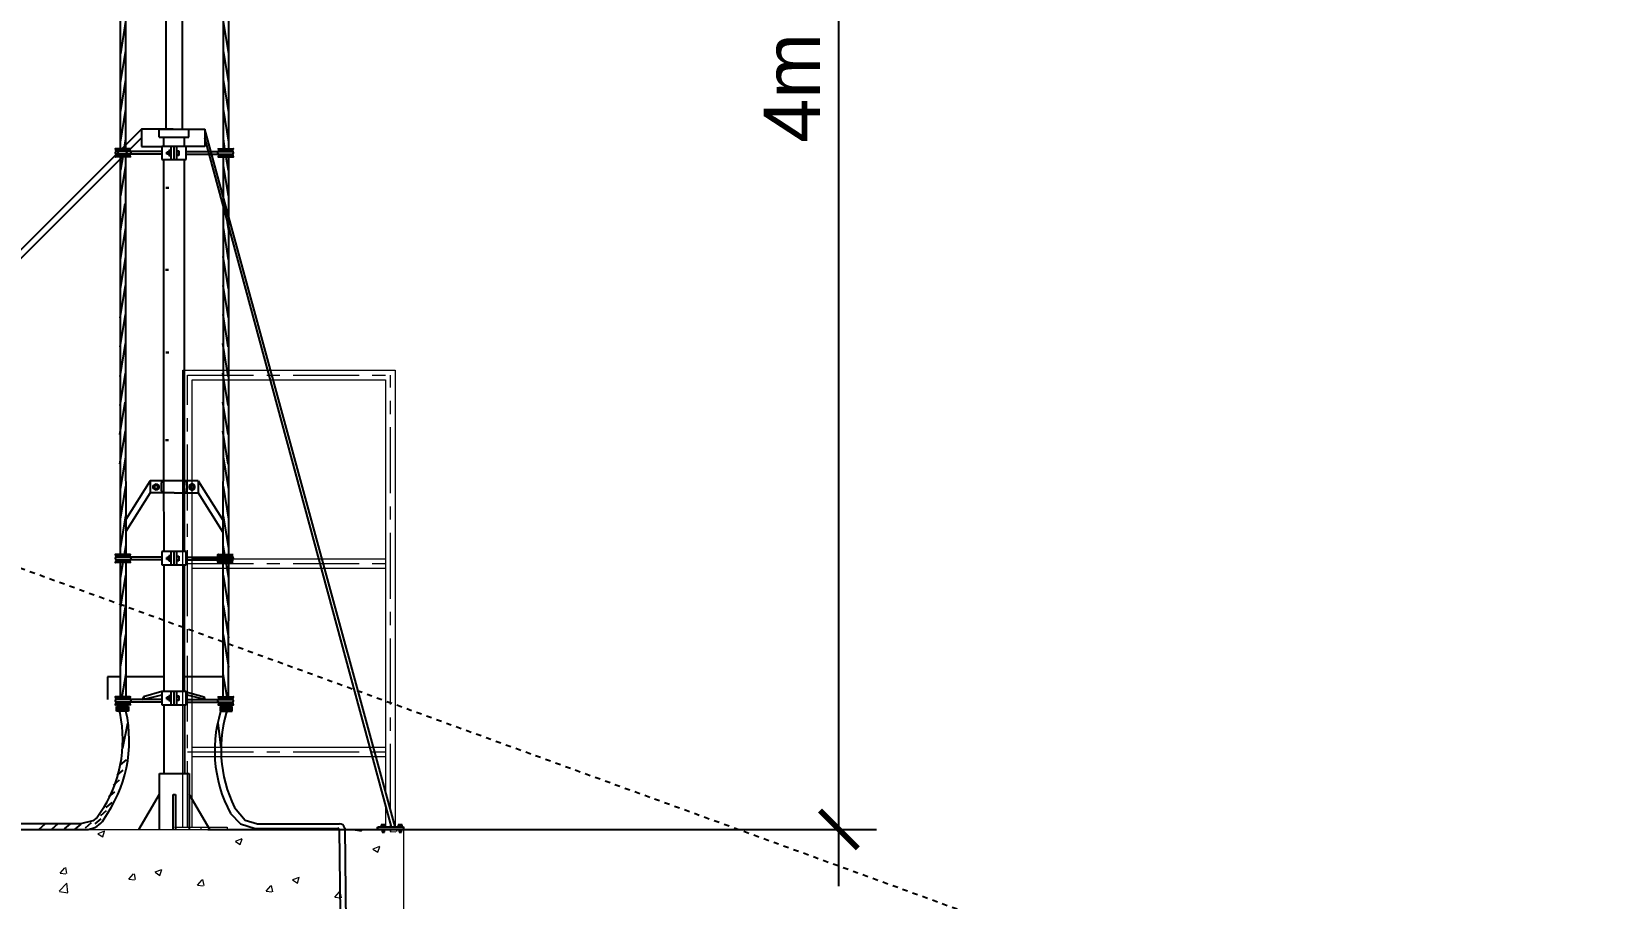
# Model space of a CAD drawing. Header units: millimetres. Extents: x -9869 to 940, y 100 to 694.
# Drawn here: x 463.49 to 493.35, y 234.3 to 250.73 of the extents above; entities that cross this region are included whole.
import ezdxf

# ---------------------------------------------------------------- set-up
doc = ezdxf.new("R2010")
doc.units = ezdxf.units.MM
for name, pattern in [('CENTER', [2, 1.25, -0.25, 0.25, -0.25]), ('DASHDOT2', [0.5, 0.25, -0.125, 0, -0.125]), ('DASHED', [0.75, 0.5, -0.25])]:
    doc.linetypes.add(name, pattern=pattern)
doc.layers.add('_incêndio 240', color=240, linetype='Continuous')
doc.layers.add('BSBAS--LC--', color=1, linetype='DASHDOT2')
for name, color, linetype, lineweight in [('Alvenaria', 8, 'Continuous', 9), ('Aço 1020', 6, 'Continuous', 9), ('Centro', 1, 'CENTER', 5), ('PAREDE', 7, 'Continuous', 9)]:
    doc.layers.add(name, color=color, linetype=linetype, lineweight=lineweight)
doc.styles.get("Standard").update_dxf_attribs({"font": 'Arial.ttf'})

# ---------------------------------------------------------------- blocks, each defined once
blk = doc.blocks.new('*X167')
at = {"color": 0, "linetype": 'ByBlock'}
for p, q in [((387.028, 152.597), (387.028, 152.67)), ((387.041, 152.597), (387.041, 152.67)), ((387.053, 152.597), (387.053, 152.67)), ((387.066, 152.597), (387.066, 152.67)), ((387.078, 152.597), (387.078, 152.67))]:
    blk.add_line(p, q, dxfattribs=at)
blk = doc.blocks.new('*X170')
at = {"color": 0, "linetype": 'ByBlock'}
for p, q in [((387.028, 152.597), (387.028, 152.67)), ((387.041, 152.597), (387.041, 152.67)), ((387.053, 152.597), (387.053, 152.67)), ((387.066, 152.597), (387.066, 152.67)), ((387.078, 152.597), (387.078, 152.67))]:
    blk.add_line(p, q, dxfattribs=at)
blk = doc.blocks.new('_ArchTick')
at = {"color": 0, "linetype": 'ByBlock', "const_width": 0.15}
blk.add_lwpolyline([(-0.5, -0.5), (0.5, 0.5)], dxfattribs=at)

msp = doc.modelspace()

# ---------------------------------------------------------------- linework, layer by layer
at = {"color": 0, "linetype": 'ByBlock'}
for p, q in [((466.056, 244.627), (466.056, 244.664)), ((466.062, 244.627), (466.062, 244.664)), ((466.069, 244.627), (466.069, 244.664)), ((466.075, 244.627), (466.075, 244.664)), ((466.081, 244.627), (466.081, 244.664)), ((466.052, 242.968), (466.052, 243.005)), ((466.058, 242.968), (466.058, 243.005)), ((466.065, 242.968), (466.065, 243.005)), ((466.071, 242.968), (466.071, 243.005)), ((466.077, 242.968), (466.077, 243.005)), ((466.056, 238.079), (466.056, 238.115)), ((466.062, 238.079), (466.062, 238.115)), ((466.069, 238.079), (466.069, 238.115)), ((466.075, 238.079), (466.075, 238.115)), ((466.081, 238.079), (466.081, 238.115))]:
    msp.add_line(p, q, dxfattribs=at)
at = {"layer": '_incêndio 240', "color": 253}
for p, q in [((478.789, 234.539), (478.789, 264.783)), ((466.834, 235.61), (479.503, 235.61))]:
    msp.add_line(p, q, dxfattribs=at)
at = {"layer": '_incêndio 240'}
for p, q in [((465.171, 255.256), (465.171, 248.506)), ((465.275, 255.256), (465.275, 248.506)), ((466.034, 255.201), (466.034, 248.878)), ((466.346, 255.201), (466.346, 248.878)), ((467.12, 255.256), (467.12, 248.506)), ((467.224, 255.256), (467.224, 248.506)), ((465.275, 250.917), (465.175, 250.304)), ((467.124, 250.917), (467.224, 250.304)), ((465.273, 250.367), (465.173, 249.755)), ((467.122, 250.367), (467.222, 249.755)), ((465.275, 249.818), (465.173, 249.194)), ((467.12, 249.818), (467.222, 249.194)), ((465.275, 249.257), (465.173, 248.633)), ((467.12, 249.257), (467.222, 248.633)), ((465.573, 248.878), (452.356, 235.661)), ((465.909, 248.878), (465.573, 248.878)), ((465.573, 248.878), (465.573, 248.552)), ((465.909, 248.878), (466.473, 248.878)), ((465.909, 248.728), (465.909, 248.878)), ((466.175, 248.878), (465.909, 248.878)), ((466.442, 248.878), (466.778, 248.878)), ((466.473, 248.728), (466.473, 248.878)), ((466.778, 248.878), (466.778, 248.552)), ((470.379, 235.661), (466.778, 248.878)), ((465.573, 248.715), (452.519, 235.661)), ((465.364, 248.506), (465.082, 248.506)), ((465.364, 248.501), (465.082, 248.501)), ((465.082, 248.471), (465.364, 248.471)), ((465.097, 248.456), (465.082, 248.471)), ((465.349, 248.456), (465.098, 248.456)), ((465.275, 248.696), (465.244, 248.506)), ((465.349, 248.456), (465.364, 248.471)), ((465.97, 248.456), (465.349, 248.456)), ((465.573, 248.552), (465.962, 248.552)), ((465.909, 248.728), (466.473, 248.728)), ((465.962, 248.552), (465.962, 248.3)), ((466.045, 248.552), (465.962, 248.552)), ((465.995, 248.728), (465.995, 248.552)), ((466.188, 248.552), (466.035, 248.552)), ((466.056, 248.444), (466.084, 248.444)), ((466.092, 248.444), (466.056, 248.444)), ((466.056, 248.407), (466.056, 248.444)), ((466.056, 248.444), (466.056, 248.407)), ((466.062, 248.444), (466.062, 248.407)), ((466.069, 248.444), (466.069, 248.407)), ((466.075, 248.444), (466.075, 248.407)), ((466.081, 248.444), (466.081, 248.407)), ((466.084, 248.444), (466.092, 248.444)), ((466.086, 248.444), (466.086, 248.407)), ((466.092, 248.471), (466.092, 248.381)), ((466.136, 248.471), (466.092, 248.471)), ((466.137, 248.454), (466.092, 248.454)), ((466.138, 248.3), (466.138, 248.552)), ((466.188, 248.552), (466.188, 248.3)), ((466.358, 248.552), (466.188, 248.552)), ((466.238, 248.47), (466.286, 248.47)), ((466.238, 248.452), (466.286, 248.452)), ((466.239, 248.552), (466.239, 248.3)), ((466.286, 248.47), (466.286, 248.38)), ((466.425, 248.552), (466.358, 248.552)), ((466.386, 248.728), (466.386, 248.552)), ((466.778, 248.552), (466.389, 248.552)), ((466.425, 248.3), (466.425, 248.552)), ((466.425, 248.456), (467.046, 248.456)), ((470.31, 235.661), (466.778, 248.715)), ((467.031, 248.506), (467.314, 248.506)), ((467.031, 248.501), (467.314, 248.501)), ((467.314, 248.471), (467.031, 248.471)), ((467.046, 248.456), (467.031, 248.471)), ((467.046, 248.456), (467.297, 248.456)), ((467.12, 248.696), (467.151, 248.506)), ((467.299, 248.456), (467.314, 248.471)), ((465.097, 248.405), (465.082, 248.39)), ((465.082, 248.39), (465.364, 248.39)), ((465.364, 248.36), (465.082, 248.36)), ((465.364, 248.355), (465.082, 248.355)), ((465.349, 248.405), (465.098, 248.405)), ((465.171, 248.355), (465.173, 243.129)), ((465.219, 248.355), (465.177, 248.098)), ((465.275, 248.191), (465.18, 247.612)), ((465.275, 248.355), (465.275, 243.129)), ((465.97, 248.405), (465.349, 248.405)), ((465.349, 248.405), (465.364, 248.39)), ((465.962, 248.3), (466.045, 248.3)), ((465.995, 248.3), (465.995, 242.216)), ((466.035, 248.3), (466.188, 248.3)), ((466.092, 248.407), (466.056, 248.407)), ((466.137, 248.399), (466.092, 248.399)), ((466.092, 248.381), (466.137, 248.381)), ((466.188, 248.3), (466.358, 248.3)), ((466.286, 248.398), (466.238, 248.398)), ((466.286, 248.38), (466.238, 248.38)), ((466.358, 248.3), (466.425, 248.3)), ((466.386, 248.3), (466.386, 242.216)), ((466.425, 248.405), (467.046, 248.405)), ((467.046, 248.405), (467.031, 248.39)), ((467.314, 248.39), (467.031, 248.39)), ((467.031, 248.36), (467.314, 248.36)), ((467.031, 248.355), (467.314, 248.355)), ((467.046, 248.405), (467.297, 248.405)), ((467.12, 248.355), (467.12, 243.129)), ((467.12, 248.191), (467.215, 247.612)), ((467.176, 248.355), (467.218, 248.098)), ((467.224, 248.355), (467.222, 243.129)), ((467.299, 248.405), (467.314, 248.39)), ((465.257, 247.461), (465.173, 246.95)), ((467.139, 247.461), (467.222, 246.95)), ((465.271, 247.013), (465.171, 246.401)), ((467.12, 247.013), (467.22, 246.401)), ((465.27, 246.464), (465.169, 245.852)), ((467.118, 246.464), (467.218, 245.852)), ((465.268, 245.915), (465.167, 245.303)), ((467.116, 245.915), (467.216, 245.303)), ((465.266, 245.366), (465.165, 244.754)), ((467.114, 245.366), (467.214, 244.754)), ((465.268, 244.817), (465.165, 244.193)), ((467.112, 244.817), (467.214, 244.193)), ((465.264, 244.256), (465.163, 243.644)), ((467.112, 244.256), (467.212, 243.644)), ((465.262, 243.707), (465.161, 243.095)), ((467.11, 243.707), (467.211, 243.095)), ((465.264, 243.158), (465.161, 242.534)), ((465.173, 243.129), (465.174, 241.132)), ((465.275, 243.129), (465.276, 241.284)), ((467.108, 243.158), (467.211, 242.534)), ((467.12, 243.129), (467.119, 241.284)), ((467.222, 243.129), (467.222, 241.132)), ((465.275, 242.673), (465.173, 242.049)), ((467.12, 242.673), (467.222, 242.049)), ((465.737, 242.213), (465.276, 241.481)), ((465.737, 242.216), (465.738, 241.987)), ((466.65, 242.216), (465.737, 242.216)), ((465.995, 242.39), (465.996, 240.874)), ((466.386, 242.39), (466.387, 240.874)), ((466.65, 242.216), (466.649, 241.987)), ((466.65, 242.213), (467.12, 241.466)), ((465.275, 242.112), (465.173, 241.488)), ((465.738, 241.987), (465.276, 241.254)), ((466.193, 241.987), (465.738, 241.987)), ((465.798, 242.128), (465.852, 242.16)), ((465.799, 242.067), (465.798, 242.128)), ((465.852, 242.036), (465.799, 242.067)), ((465.852, 242.16), (465.906, 242.129)), ((465.906, 242.067), (465.852, 242.036)), ((465.906, 242.129), (465.906, 242.067)), ((466.194, 241.987), (466.649, 241.987)), ((466.535, 242.16), (466.481, 242.129)), ((466.481, 242.129), (466.481, 242.067)), ((466.481, 242.067), (466.535, 242.036)), ((466.589, 242.128), (466.535, 242.16)), ((466.535, 242.036), (466.588, 242.067)), ((466.588, 242.067), (466.589, 242.128)), ((466.649, 241.987), (467.119, 241.24)), ((467.12, 242.112), (467.222, 241.488)), ((465.275, 241.551), (465.174, 240.931)), ((465.276, 241.284), (465.276, 240.822)), ((467.119, 241.284), (467.119, 240.822)), ((467.12, 241.551), (467.222, 240.931)), ((465.174, 241.132), (465.174, 240.822)), ((465.276, 240.994), (465.248, 240.822)), ((466.387, 241.078), (466.387, 240.923)), ((467.119, 240.994), (467.148, 240.822)), ((467.222, 241.132), (467.222, 240.822)), ((465.364, 240.822), (465.082, 240.822)), ((465.364, 240.817), (465.082, 240.817)), ((465.082, 240.786), (465.364, 240.786)), ((465.097, 240.771), (465.082, 240.786)), ((465.097, 240.721), (465.082, 240.706)), ((465.082, 240.706), (465.364, 240.706)), ((465.349, 240.771), (465.098, 240.771)), ((465.349, 240.721), (465.098, 240.721)), ((465.349, 240.771), (465.364, 240.786)), ((465.97, 240.771), (465.349, 240.771)), ((465.97, 240.721), (465.349, 240.721)), ((465.349, 240.721), (465.364, 240.706)), ((465.962, 240.874), (465.962, 240.621)), ((466.045, 240.874), (465.962, 240.874)), ((466.188, 240.874), (466.035, 240.874)), ((466.056, 240.765), (466.084, 240.765)), ((466.092, 240.765), (466.056, 240.765)), ((466.056, 240.728), (466.056, 240.765)), ((466.056, 240.765), (466.056, 240.728)), ((466.092, 240.728), (466.056, 240.728)), ((466.062, 240.765), (466.062, 240.728)), ((466.069, 240.765), (466.069, 240.728)), ((466.075, 240.765), (466.075, 240.728)), ((466.081, 240.765), (466.081, 240.728)), ((466.084, 240.765), (466.092, 240.765)), ((466.086, 240.765), (466.086, 240.728)), ((466.092, 240.793), (466.092, 240.702)), ((466.136, 240.792), (466.092, 240.792)), ((466.137, 240.775), (466.092, 240.775)), ((466.137, 240.72), (466.092, 240.72)), ((466.092, 240.702), (466.137, 240.702)), ((466.138, 240.621), (466.138, 240.874)), ((466.188, 240.874), (466.188, 240.621)), ((466.358, 240.874), (466.188, 240.874)), ((466.238, 240.791), (466.286, 240.791)), ((466.286, 240.773), (466.238, 240.773)), ((466.238, 240.719), (466.286, 240.719)), ((466.286, 240.701), (466.238, 240.701)), ((466.239, 240.874), (466.239, 240.621)), ((466.286, 240.791), (466.286, 240.701)), ((466.425, 240.874), (466.358, 240.874)), ((466.425, 240.621), (466.425, 240.874)), ((466.425, 240.771), (467.046, 240.771)), ((466.425, 240.721), (467.046, 240.721)), ((467.031, 240.822), (467.314, 240.822)), ((467.031, 240.817), (467.314, 240.817)), ((467.314, 240.786), (467.031, 240.786)), ((467.046, 240.771), (467.031, 240.786)), ((467.046, 240.721), (467.031, 240.706)), ((467.314, 240.706), (467.031, 240.706)), ((467.046, 240.771), (467.297, 240.771)), ((467.046, 240.721), (467.297, 240.721)), ((467.299, 240.771), (467.314, 240.786)), ((467.299, 240.721), (467.314, 240.706)), ((465.364, 240.675), (465.082, 240.675)), ((465.364, 240.67), (465.082, 240.67)), ((465.223, 240.67), (465.173, 240.366)), ((465.275, 240.429), (465.173, 239.805)), ((465.174, 240.67), (465.174, 238.453)), ((465.276, 240.67), (465.277, 238.453)), ((465.962, 240.621), (466.045, 240.621)), ((465.996, 240.621), (465.996, 238.224)), ((466.035, 240.621), (466.188, 240.621)), ((466.188, 240.621), (466.358, 240.621)), ((466.358, 240.621), (466.425, 240.621)), ((466.386, 240.621), (466.387, 238.224)), ((467.031, 240.675), (467.314, 240.675)), ((467.031, 240.67), (467.314, 240.67)), ((467.119, 240.67), (467.119, 238.453)), ((467.12, 240.429), (467.222, 239.805)), ((467.172, 240.67), (467.222, 240.366)), ((467.222, 240.67), (467.221, 238.453)), ((465.275, 239.868), (465.173, 239.244)), ((467.12, 239.868), (467.222, 239.244)), ((465.275, 239.307), (465.173, 238.683)), ((467.12, 239.307), (467.222, 238.683)), ((465.174, 238.5), (464.93, 238.5)), ((464.93, 238.5), (464.93, 238.071)), ((465.174, 238.453), (465.174, 238.123)), ((465.277, 238.559), (465.205, 238.123)), ((465.996, 238.5), (465.277, 238.5)), ((465.277, 238.453), (465.277, 238.123)), ((467.119, 238.5), (466.387, 238.5)), ((467.119, 238.559), (467.19, 238.123)), ((467.119, 238.453), (467.119, 238.123)), ((467.221, 238.453), (467.221, 238.123)), ((465.364, 238.123), (465.082, 238.123)), ((465.364, 238.118), (465.082, 238.118)), ((465.082, 238.088), (465.364, 238.088)), ((465.097, 238.073), (465.082, 238.088)), ((465.097, 238.022), (465.082, 238.007)), ((465.082, 238.007), (465.364, 238.007)), ((465.349, 238.073), (465.098, 238.073)), ((465.349, 238.022), (465.098, 238.022)), ((465.962, 238.073), (465.331, 238.073)), ((465.962, 238.022), (465.331, 238.022)), ((465.349, 238.073), (465.364, 238.088)), ((465.349, 238.022), (465.364, 238.007)), ((465.962, 238.224), (465.612, 238.125)), ((465.612, 238.125), (465.625, 238.076)), ((465.625, 238.076), (465.962, 238.164)), ((466.045, 238.224), (465.962, 238.224)), ((465.962, 238.224), (465.962, 237.972)), ((466.188, 238.224), (466.035, 238.224)), ((466.092, 238.115), (466.056, 238.115)), ((466.056, 238.115), (466.084, 238.115)), ((466.056, 238.115), (466.056, 238.079)), ((466.056, 238.079), (466.056, 238.115)), ((466.056, 238.079), (466.092, 238.079)), ((466.062, 238.115), (466.062, 238.079)), ((466.069, 238.115), (466.069, 238.079)), ((466.075, 238.115), (466.075, 238.079)), ((466.081, 238.115), (466.081, 238.079)), ((466.084, 238.115), (466.092, 238.115)), ((466.086, 238.115), (466.086, 238.079)), ((466.136, 238.143), (466.092, 238.143)), ((466.092, 238.143), (466.092, 238.053)), ((466.137, 238.125), (466.092, 238.125)), ((466.137, 238.07), (466.092, 238.07)), ((466.092, 238.053), (466.137, 238.053)), ((466.138, 237.972), (466.138, 238.224)), ((466.358, 238.224), (466.188, 238.224)), ((466.188, 238.224), (466.188, 237.972)), ((466.238, 238.141), (466.286, 238.141)), ((466.238, 238.124), (466.286, 238.124)), ((466.238, 238.069), (466.286, 238.069)), ((466.286, 238.052), (466.238, 238.052)), ((466.239, 238.224), (466.239, 237.972)), ((466.286, 238.141), (466.286, 238.052)), ((466.425, 238.224), (466.358, 238.224)), ((466.425, 237.972), (466.425, 238.224)), ((466.425, 238.216), (466.765, 238.125)), ((466.751, 238.076), (466.425, 238.161)), ((466.425, 238.073), (467.046, 238.073)), ((466.425, 238.022), (467.046, 238.022)), ((466.765, 238.125), (466.751, 238.076)), ((467.031, 238.123), (467.314, 238.123)), ((467.031, 238.118), (467.314, 238.118)), ((467.314, 238.088), (467.031, 238.088)), ((467.046, 238.073), (467.031, 238.088)), ((467.046, 238.022), (467.031, 238.007)), ((467.314, 238.007), (467.031, 238.007)), ((467.046, 238.073), (467.297, 238.073)), ((467.046, 238.022), (467.297, 238.022)), ((467.299, 238.073), (467.314, 238.088)), ((467.299, 238.022), (467.314, 238.007)), ((465.364, 237.977), (465.082, 237.977)), ((465.364, 237.972), (465.082, 237.972)), ((465.102, 237.853), (465.102, 237.941)), ((465.102, 237.941), (465.331, 237.941)), ((465.331, 237.853), (465.102, 237.853)), ((465.181, 237.972), (465.167, 237.888)), ((465.331, 237.941), (465.331, 237.853)), ((465.962, 237.972), (466.045, 237.972)), ((465.996, 237.972), (465.996, 236.673)), ((466.035, 237.972), (466.188, 237.972)), ((466.188, 237.972), (466.358, 237.972)), ((466.358, 237.972), (466.425, 237.972)), ((466.388, 237.972), (466.388, 236.673)), ((467.031, 237.977), (467.314, 237.977)), ((467.031, 237.972), (467.314, 237.972)), ((467.064, 237.941), (467.064, 237.853)), ((467.293, 237.941), (467.064, 237.941)), ((467.064, 237.853), (467.293, 237.853)), ((467.293, 237.853), (467.293, 237.941)), ((465.313, 237.618), (465.215, 237.148)), ((467.02, 237.631), (467.082, 237.155)), ((465.284, 236.929), (465.172, 236.833)), ((465.151, 236.542), (465.039, 236.446)), ((465.219, 236.735), (465.107, 236.639)), ((465.918, 236.673), (466.477, 236.673)), ((465.918, 236.561), (465.918, 236.673)), ((465.918, 235.608), (465.918, 236.561)), ((466.477, 236.673), (466.477, 236.561)), ((466.477, 236.561), (466.477, 235.61)), ((465.064, 236.323), (464.952, 236.227)), ((465.527, 235.608), (465.918, 236.281)), ((466.175, 235.608), (466.175, 236.27)), ((466.175, 236.27), (466.22, 236.27)), ((466.22, 236.27), (466.22, 235.608)), ((466.869, 235.61), (466.477, 236.281)), ((464.862, 236.025), (464.737, 235.838)), ((464.908, 235.963), (464.796, 235.867)), ((464.834, 235.762), (464.929, 235.914)), ((465.012, 236.121), (464.9, 236.025)), ((464.421, 235.717), (440.438, 235.717)), ((440.53, 235.61), (464.52, 235.61)), ((463.74, 235.707), (463.628, 235.611)), ((463.986, 235.71), (463.874, 235.614)), ((464.221, 235.716), (464.109, 235.62)), ((464.425, 235.711), (464.313, 235.615)), ((464.652, 235.777), (464.421, 235.717)), ((464.62, 235.733), (464.508, 235.637)), ((464.737, 235.838), (464.652, 235.777)), ((464.803, 235.815), (464.692, 235.719)), ((470.051, 235.61), (470.051, 235.661)), ((470.051, 235.661), (470.541, 235.661)), ((470.541, 235.61), (470.051, 235.61)), ((470.53, 235.61), (470.063, 235.61)), ((470.192, 235.696), (470.117, 235.696)), ((470.117, 235.696), (470.117, 235.661)), ((470.117, 235.661), (470.192, 235.661)), ((470.133, 235.696), (470.178, 235.696)), ((470.133, 235.661), (470.133, 235.696)), ((470.178, 235.661), (470.133, 235.661)), ((470.133, 235.603), (470.133, 235.61)), ((470.133, 235.61), (470.133, 235.559)), ((470.178, 235.61), (470.133, 235.603)), ((470.178, 235.603), (470.133, 235.595)), ((470.178, 235.603), (470.133, 235.595)), ((470.178, 235.696), (470.178, 235.661)), ((470.178, 235.559), (470.178, 235.61)), ((470.178, 235.61), (470.178, 235.603)), ((470.192, 235.661), (470.192, 235.696)), ((470.344, 235.661), (470.541, 235.661)), ((470.541, 235.61), (470.344, 235.61)), ((470.517, 235.696), (470.442, 235.696)), ((470.442, 235.696), (470.442, 235.661)), ((470.442, 235.661), (470.517, 235.661)), ((470.458, 235.696), (470.503, 235.696)), ((470.458, 235.661), (470.458, 235.696)), ((470.503, 235.661), (470.458, 235.661)), ((470.458, 235.603), (470.458, 235.61)), ((470.458, 235.61), (470.458, 235.559)), ((470.503, 235.61), (470.458, 235.603)), ((470.503, 235.603), (470.458, 235.595)), ((470.503, 235.603), (470.458, 235.595)), ((470.503, 235.696), (470.503, 235.661)), ((470.503, 235.559), (470.503, 235.61)), ((470.503, 235.61), (470.503, 235.603)), ((470.517, 235.661), (470.517, 235.696)), ((470.541, 235.661), (470.541, 235.618)), ((470.541, 235.661), (470.541, 235.61)), ((470.178, 235.596), (470.133, 235.588)), ((470.178, 235.596), (470.133, 235.588)), ((470.178, 235.589), (470.133, 235.581)), ((470.178, 235.589), (470.133, 235.581)), ((470.178, 235.582), (470.133, 235.574)), ((470.178, 235.582), (470.133, 235.574)), ((470.178, 235.575), (470.133, 235.567)), ((470.178, 235.575), (470.133, 235.567)), ((470.178, 235.567), (470.133, 235.56)), ((470.133, 235.559), (470.178, 235.559)), ((470.503, 235.596), (470.458, 235.588)), ((470.503, 235.596), (470.458, 235.588)), ((470.503, 235.589), (470.458, 235.581)), ((470.503, 235.589), (470.458, 235.581)), ((470.503, 235.582), (470.458, 235.574)), ((470.503, 235.582), (470.458, 235.574)), ((470.503, 235.575), (470.458, 235.567)), ((470.503, 235.575), (470.458, 235.567)), ((470.503, 235.567), (470.458, 235.56)), ((470.458, 235.559), (470.503, 235.559))]:
    msp.add_line(p, q, dxfattribs=at)
at = {"layer": '_incêndio 240', "color": 0, "linetype": 'ByBlock'}
for p, q in [((466.056, 240.728), (466.056, 240.765)), ((466.062, 240.728), (466.062, 240.765)), ((466.069, 240.728), (466.069, 240.765)), ((466.075, 240.728), (466.075, 240.765)), ((466.081, 240.728), (466.081, 240.765))]:
    msp.add_line(p, q, dxfattribs=at)
at = {"layer": '_incêndio 240'}
for points in [[(467.263, 235.914), (467.452, 235.716), (467.729, 235.631), (469.294, 235.637)], [(467.339, 236.025), (467.54, 235.784), (467.773, 235.715), (469.326, 235.717)], [(469.324, 235.614), (469.926, 184.458)], [(469.426, 235.637), (469.963, 184.447)]]:
    msp.add_lwpolyline(points, dxfattribs=at)
for centre in [(465.852, 242.098), (466.535, 242.098)]:
    msp.add_circle(centre, 0.0342, dxfattribs=at)
for centre, radius, start, end in [((465.1, 248.43), 0.0253, 94.0698, 265.9132), ((465.08, 248.504), 0.00282, 63.4264, 296.5565), ((465.08, 248.486), 0.0153, 277.1165, 82.8665), ((465.352, 248.43), 0.0254, 262.8665, 97.1165), ((465.366, 248.486), 0.0153, 97.1165, 262.8665), ((465.366, 248.504), 0.00282, 243.4264, 116.5565), ((467.043, 248.43), 0.0254, 82.8835, 277.1335), ((467.03, 248.504), 0.00282, 63.4435, 296.5736), ((467.029, 248.486), 0.0153, 277.1335, 82.8835), ((467.295, 248.43), 0.0253, 274.0868, 85.9302), ((467.316, 248.486), 0.0153, 97.1335, 262.8835), ((467.315, 248.504), 0.00282, 243.4435, 116.5736), ((465.08, 248.357), 0.00282, 63.4264, 296.5565), ((465.08, 248.375), 0.0153, 277.1165, 82.8665), ((465.366, 248.375), 0.0153, 97.1165, 262.8665), ((465.366, 248.357), 0.00282, 243.4264, 116.5565), ((467.03, 248.357), 0.00282, 63.4435, 296.5736), ((467.029, 248.375), 0.0153, 277.1335, 82.8835), ((467.316, 248.375), 0.0153, 97.1335, 262.8835), ((467.315, 248.357), 0.00282, 243.4435, 116.5736), ((466.47, 242.102), 0.524, 167.3879, 192.6121), ((465.917, 242.102), 0.524, 347.3879, 12.6121), ((465.1, 240.746), 0.0253, 94.0698, 265.9132), ((465.08, 240.819), 0.00282, 63.4264, 296.5565), ((465.08, 240.802), 0.0153, 277.1165, 82.8665), ((465.08, 240.691), 0.0153, 277.1165, 82.8665), ((465.352, 240.746), 0.0254, 262.8665, 97.1165), ((465.366, 240.802), 0.0153, 97.1165, 262.8665), ((465.366, 240.69), 0.0153, 97.1165, 262.8665), ((465.366, 240.819), 0.00282, 243.4264, 116.5565), ((467.03, 240.801), 0.0153, 97.1335, 262.8835), ((467.03, 240.69), 0.0153, 97.1335, 262.8835), ((467.043, 240.746), 0.0254, 82.8835, 277.1335), ((467.03, 240.819), 0.00282, 63.4435, 296.5736), ((467.03, 240.818), 0.00282, 243.4435, 116.5736), ((467.029, 240.802), 0.0153, 277.1335, 82.8835), ((467.029, 240.69), 0.0153, 277.1335, 82.8835), ((467.295, 240.746), 0.0253, 274.0868, 85.9302), ((465.08, 240.673), 0.00282, 63.4264, 296.5565), ((465.366, 240.673), 0.00282, 243.4264, 116.5565), ((467.03, 240.673), 0.00282, 63.4435, 296.5736), ((467.03, 240.672), 0.00282, 243.4435, 116.5736), ((465.1, 238.048), 0.0253, 94.0698, 265.9132), ((465.08, 238.121), 0.00282, 63.4264, 296.5565), ((465.08, 238.103), 0.0153, 277.1165, 82.8665), ((465.08, 237.992), 0.0153, 277.1165, 82.8665), ((465.352, 238.048), 0.0254, 262.8665, 97.1165), ((465.366, 238.103), 0.0153, 97.1165, 262.8665), ((465.366, 237.992), 0.0153, 97.1165, 262.8665), ((465.366, 238.121), 0.00282, 243.4264, 116.5565), ((465.571, 238.113), 0.0424, 284.6984, 15.3942), ((466.805, 238.114), 0.0424, 164.6228, 255.3186), ((467.043, 238.048), 0.0254, 82.8835, 277.1335), ((467.03, 238.121), 0.00282, 63.4435, 296.5736), ((467.029, 238.103), 0.0153, 277.1335, 82.8835), ((467.029, 237.992), 0.0153, 277.1335, 82.8835), ((467.295, 238.048), 0.0253, 274.0868, 85.9302), ((467.316, 238.103), 0.0153, 97.1335, 262.8835), ((467.316, 237.992), 0.0153, 97.1335, 262.8835), ((467.315, 238.121), 0.00282, 243.4435, 116.5736), ((462.728, 237.313), 2.493, 328.8867, 14.4463), ((462.824, 237.296), 2.519, 326.7085, 15.7922), ((465.08, 237.974), 0.00282, 63.4264, 296.5565), ((465.366, 237.974), 0.00282, 243.4264, 116.5565), ((469.456, 237.101), 2.494, 159.5641, 208.4439), ((467.03, 237.974), 0.00282, 63.4435, 296.5736), ((469.575, 237.127), 2.493, 161.1206, 206.2439), ((467.315, 237.974), 0.00282, 243.4435, 116.5736), ((462.728, 237.313), 2.493, 325.7234, 325.8558), ((464.52, 236.011), 0.401, 270, 321.5801), ((469.247, 235.544), 0.104, 42.2772, 63.3782), ((469.325, 235.613), 0.104, 13.7492, 90.6006)]:
    msp.add_arc(centre, radius, start, end, dxfattribs=at)
for points in [[(465.331, 237.941), (465.102, 237.941), (465.331, 237.853), (465.102, 237.853)], [(467.064, 237.941), (467.293, 237.941), (467.064, 237.853), (467.293, 237.853)]]:
    msp.add_solid(points, dxfattribs=at)
at = {"layer": 'Alvenaria'}
for p, q in [((469.583, 235.609), (469.584, 235.61)), ((469.586, 235.603), (469.747, 235.578)), ((469.749, 235.585), (469.746, 235.61)), ((470.288, 235.575), (470.317, 235.61)), ((470.412, 235.569), (470.405, 235.61)), ((464.75, 235.53), (464.84, 235.47)), ((464.752, 235.535), (464.879, 235.584)), ((464.841, 235.469), (464.877, 235.579)), ((467.356, 235.385), (467.446, 235.324)), ((467.358, 235.39), (467.485, 235.439)), ((467.447, 235.324), (467.484, 235.434)), ((470.288, 235.575), (470.397, 235.566)), ((469.962, 235.24), (470.052, 235.179)), ((469.964, 235.245), (470.091, 235.294)), ((470.053, 235.179), (470.09, 235.288)), ((464.036, 234.78), (464.124, 234.884)), ((464.036, 234.78), (464.145, 234.771)), ((464.16, 234.774), (464.139, 234.887)), ((465.337, 234.666), (465.424, 234.771)), ((465.461, 234.66), (465.44, 234.773)), ((465.832, 234.8), (465.923, 234.739)), ((465.835, 234.805), (465.962, 234.854)), ((465.923, 234.739), (465.96, 234.849)), ((468.441, 234.66), (468.568, 234.709)), ((464.017, 234.443), (464.159, 234.59)), ((464.02, 234.437), (464.182, 234.412)), ((464.183, 234.419), (464.163, 234.591)), ((465.337, 234.666), (465.445, 234.657)), ((466.638, 234.553), (466.725, 234.657)), ((466.638, 234.553), (466.746, 234.543)), ((466.762, 234.546), (466.741, 234.66)), ((467.938, 234.439), (468.026, 234.543)), ((467.938, 234.439), (468.047, 234.429)), ((468.063, 234.432), (468.042, 234.546)), ((468.438, 234.655), (468.529, 234.594)), ((468.529, 234.594), (468.566, 234.704)), ((469.239, 234.325), (469.327, 234.429)), ((469.363, 234.318), (469.342, 234.432)), ((469.239, 234.325), (469.348, 234.315))]:
    msp.add_line(p, q, dxfattribs=at)
at = {"layer": 'Aço 1020'}
for p, q in [((466.358, 235.653), (466.358, 244.31)), ((466.358, 244.31), (470.381, 244.31)), ((470.381, 244.31), (470.381, 235.661)), ((466.537, 235.653), (466.537, 244.131)), ((466.537, 244.131), (470.202, 244.131)), ((470.202, 244.131), (470.202, 236.308)), ((466.537, 240.74), (470.202, 240.74)), ((466.537, 240.561), (470.202, 240.561)), ((466.537, 237.17), (470.202, 237.17)), ((466.537, 236.992), (470.202, 236.992)), ((470.202, 236.059), (470.202, 235.661)), ((466.198, 235.653), (467.197, 235.653)), ((466.698, 235.653), (466.698, 235.61)), ((467.197, 235.653), (467.197, 235.61)), ((470.042, 235.61), (470.042, 235.653)), ((470.042, 235.653), (470.051, 235.653))]:
    msp.add_line(p, q, dxfattribs=at)
at = {"layer": 'BSBAS--LC--', "linetype": 'DASHED', "ltscale": 0.035}
msp.add_line((398.432, 264.168), (543.425, 211.395), dxfattribs=at)
at = {"layer": 'Centro'}
for p, q in [((466.448, 235.653), (466.448, 244.22)), ((466.448, 244.22), (470.292, 244.22)), ((470.292, 235.981), (470.292, 244.22)), ((466.448, 240.651), (470.292, 240.651)), ((466.448, 237.081), (470.292, 237.081)), ((470.292, 235.661), (470.292, 235.729))]:
    msp.add_line(p, q, dxfattribs=at)
at = {"layer": 'PAREDE'}
for p, q in [((440.555, 235.61), (470.541, 235.61)), ((470.541, 235.628), (470.541, 194.915))]:
    msp.add_line(p, q, dxfattribs=at)

# ---------------------------------------------------------------- block references
at = {"layer": '_incêndio 240', "xscale": 0.5047632529398237, "yscale": 0.5047632529398237, "zscale": 0.1009526505880485, "rotation": 0.008515691346840052}
for name, p in [('*X167', (270.71, 170.695)), ('*X170', (270.702, 169.139))]:
    msp.add_blockref(name, p, dxfattribs=at)
at = {"layer": '_incêndio 240', "color": 253, "xscale": 0.713953627167219, "yscale": 0.713953627167219, "zscale": 0.713953627167219, "rotation": 270}
msp.add_blockref('_ArchTick', (478.789, 235.61), dxfattribs=at)

# ---------------------------------------------------------------- texts
at = {"layer": '_incêndio 240', "color": 63, "insert": (477.897, 249.661), "char_height": 1.0709, "attachment_point": 5, "rotation": 90}
msp.add_mtext('\\A1;4m', dxfattribs=at)

doc.saveas('drawing.dxf')
